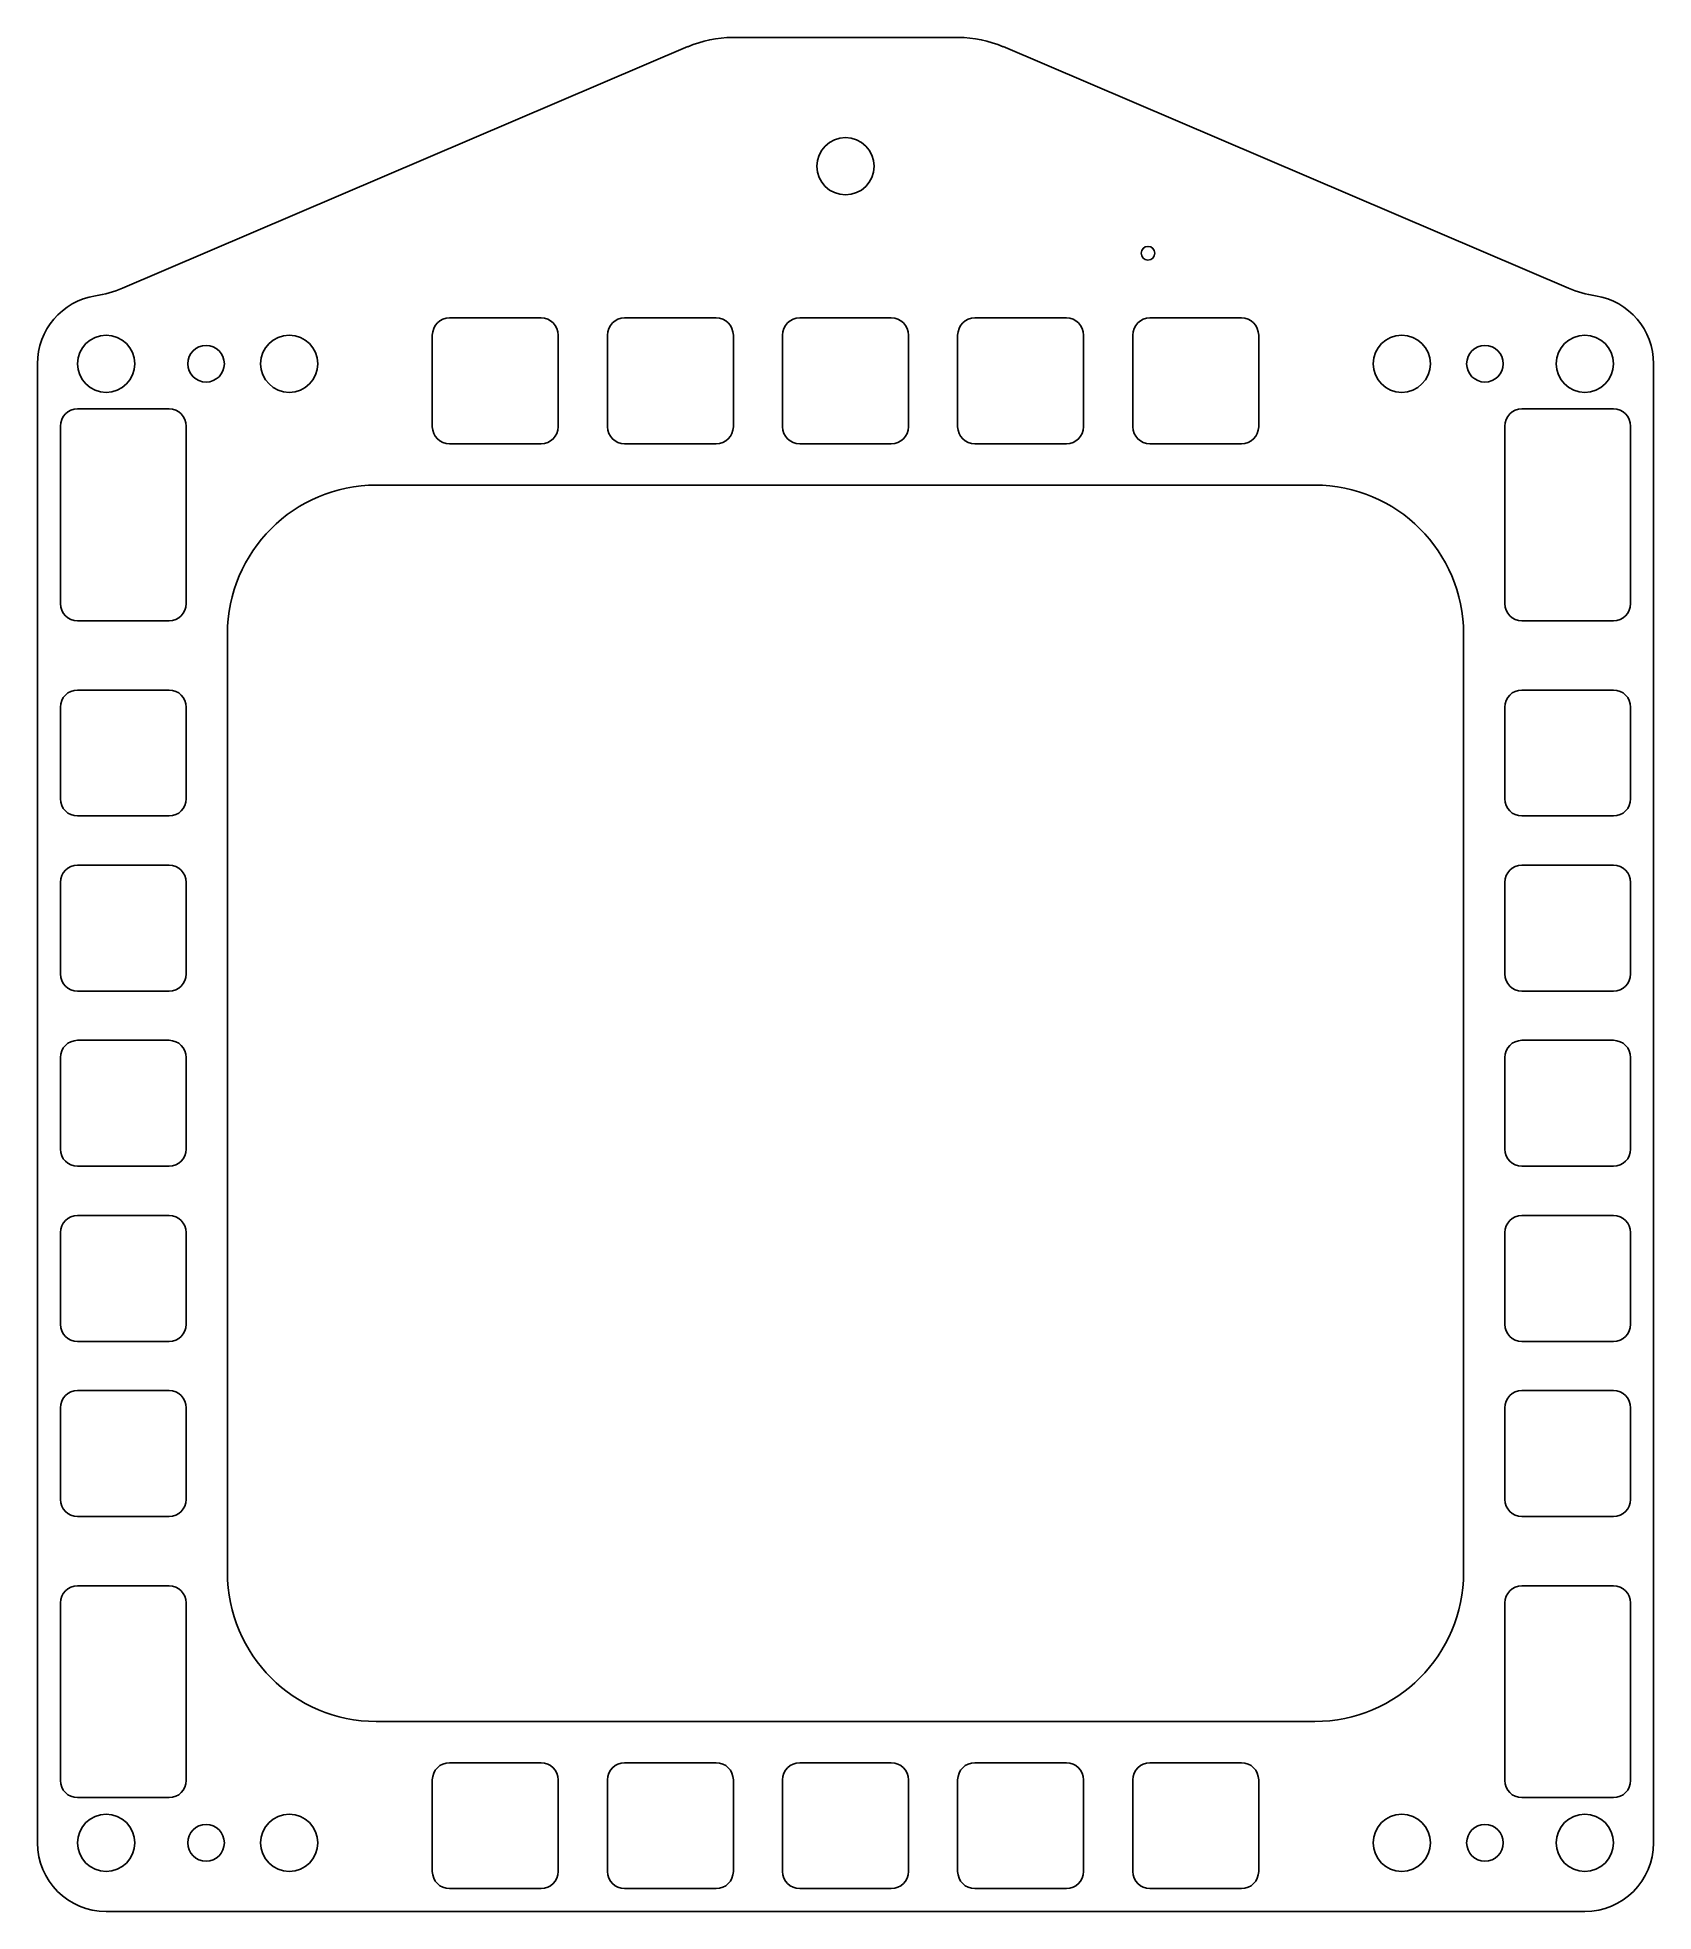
# Model space of a CAD drawing. Header units: millimetres. Extents: x -71 to 71, y -71 to 93.
import ezdxf

# ---------------------------------------------------------------- set-up
doc = ezdxf.new("R2010")
doc.units = ezdxf.units.MM

msp = doc.modelspace()

# ---------------------------------------------------------------- linework, layer by layer
at = {"color": 7, "linetype": 'Continuous', "lineweight": 25}
for p, q in [((-13.78, 92.3), (-63.18, 71.21)), ((9.85, 93.1), (-9.85, 93.1)), ((63.18, 71.21), (13.78, 92.3)), ((-26.6, 68.6), (-34.6, 68.6)), ((-11.3, 68.6), (-19.3, 68.6)), ((4, 68.6), (-4, 68.6)), ((19.3, 68.6), (11.3, 68.6)), ((34.6, 68.6), (26.6, 68.6)), ((-36.1, 67.1), (-36.1, 59.1)), ((-25.1, 59.1), (-25.1, 67.1)), ((-20.8, 67.1), (-20.8, 59.1)), ((-9.8, 59.1), (-9.8, 67.1)), ((-5.5, 67.1), (-5.5, 59.1)), ((5.5, 59.1), (5.5, 67.1)), ((9.8, 67.1), (9.8, 59.1)), ((20.8, 59.1), (20.8, 67.1)), ((25.1, 67.1), (25.1, 59.1)), ((36.1, 59.1), (36.1, 67.1)), ((-70.6, 64.6), (-70.6, -64.6)), ((70.6, -64.6), (70.6, 64.6)), ((-59.1, 60.65), (-67.1, 60.65)), ((67.1, 60.65), (59.1, 60.65)), ((-68.6, 59.15), (-68.6, 43.65)), ((-57.6, 43.65), (-57.6, 59.15)), ((57.6, 59.15), (57.6, 43.65)), ((68.6, 43.65), (68.6, 59.15)), ((-34.6, 57.6), (-26.6, 57.6)), ((-19.3, 57.6), (-11.3, 57.6)), ((-4, 57.6), (4, 57.6)), ((11.3, 57.6), (19.3, 57.6)), ((26.6, 57.6), (34.6, 57.6)), ((41, 54), (-41, 54)), ((-67.1, 42.15), (-59.1, 42.15)), ((-54, 41), (-54, -41)), ((54, -41), (54, 41)), ((59.1, 42.15), (67.1, 42.15)), ((-59.1, 36.1), (-67.1, 36.1)), ((67.1, 36.1), (59.1, 36.1)), ((-68.6, 34.6), (-68.6, 26.6)), ((-57.6, 26.6), (-57.6, 34.6)), ((57.6, 34.6), (57.6, 26.6)), ((68.6, 26.6), (68.6, 34.6)), ((-67.1, 25.1), (-59.1, 25.1)), ((59.1, 25.1), (67.1, 25.1)), ((-59.1, 20.8), (-67.1, 20.8)), ((67.1, 20.8), (59.1, 20.8)), ((-68.6, 19.3), (-68.6, 11.3)), ((-57.6, 11.3), (-57.6, 19.3)), ((57.6, 19.3), (57.6, 11.3)), ((68.6, 11.3), (68.6, 19.3)), ((-67.1, 9.8), (-59.1, 9.8)), ((59.1, 9.8), (67.1, 9.8)), ((-59.1, 5.5), (-67.1, 5.5)), ((67.1, 5.5), (59.1, 5.5)), ((-68.6, 4), (-68.6, -4)), ((-57.6, -4), (-57.6, 4)), ((57.6, 4), (57.6, -4)), ((68.6, -4), (68.6, 4)), ((-67.1, -5.5), (-59.1, -5.5)), ((59.1, -5.5), (67.1, -5.5)), ((-59.1, -9.8), (-67.1, -9.8)), ((67.1, -9.8), (59.1, -9.8)), ((-68.6, -11.3), (-68.6, -19.3)), ((-57.6, -19.3), (-57.6, -11.3)), ((57.6, -11.3), (57.6, -19.3)), ((68.6, -19.3), (68.6, -11.3)), ((-67.1, -20.8), (-59.1, -20.8)), ((59.1, -20.8), (67.1, -20.8)), ((-59.1, -25.1), (-67.1, -25.1)), ((67.1, -25.1), (59.1, -25.1)), ((-68.6, -26.6), (-68.6, -34.6)), ((-57.6, -34.6), (-57.6, -26.6)), ((57.6, -26.6), (57.6, -34.6)), ((68.6, -34.6), (68.6, -26.6)), ((-67.1, -36.1), (-59.1, -36.1)), ((59.1, -36.1), (67.1, -36.1)), ((-59.1, -42.15), (-67.1, -42.15)), ((67.1, -42.15), (59.1, -42.15)), ((-68.6, -43.65), (-68.6, -59.15)), ((-57.6, -59.15), (-57.6, -43.65)), ((57.6, -43.65), (57.6, -59.15)), ((68.6, -59.15), (68.6, -43.65)), ((-41, -54), (41, -54)), ((-26.6, -57.6), (-34.6, -57.6)), ((-11.3, -57.6), (-19.3, -57.6)), ((4, -57.6), (-4, -57.6)), ((19.3, -57.6), (11.3, -57.6)), ((34.6, -57.6), (26.6, -57.6)), ((-36.1, -59.1), (-36.1, -67.1)), ((-25.1, -67.1), (-25.1, -59.1)), ((-20.8, -59.1), (-20.8, -67.1)), ((-9.8, -67.1), (-9.8, -59.1)), ((-5.5, -59.1), (-5.5, -67.1)), ((5.5, -67.1), (5.5, -59.1)), ((9.8, -59.1), (9.8, -67.1)), ((20.8, -67.1), (20.8, -59.1)), ((25.1, -59.1), (25.1, -67.1)), ((36.1, -67.1), (36.1, -59.1)), ((-67.1, -60.65), (-59.1, -60.65)), ((59.1, -60.65), (67.1, -60.65)), ((-34.6, -68.6), (-26.6, -68.6)), ((-19.3, -68.6), (-11.3, -68.6)), ((-4, -68.6), (4, -68.6)), ((11.3, -68.6), (19.3, -68.6)), ((26.6, -68.6), (34.6, -68.6)), ((-64.6, -70.6), (64.6, -70.6))]:
    msp.add_line(p, q, dxfattribs=at)
for centre, radius in [((0, 81.85), 2.5), ((26.43, 74.25), 0.6), ((-64.6, 64.6), 2.5), ((-55.87, 64.6), 1.6), ((-48.6, 64.6), 2.5), ((48.6, 64.6), 2.5), ((55.87, 64.6), 1.6), ((64.6, 64.6), 2.5), ((-64.6, -64.6), 2.5), ((-48.6, -64.6), 2.5), ((48.6, -64.6), 2.5), ((64.6, -64.6), 2.5), ((-55.87, -64.6), 1.6), ((55.87, -64.6), 1.6)]:
    msp.add_circle(centre, radius, dxfattribs=at)
for centre, radius, start, end in [((-9.85, 83.1), 10, 90, 113.1198), ((9.85, 83.1), 10, 66.8802, 90), ((-64.6, 64.6), 6, 99.0222, 180), ((-67.11, 80.4), 10, 279.0222, 293.1198), ((67.11, 80.4), 10, 246.8802, 260.9778), ((64.6, 64.6), 6, 0, 80.9778), ((-34.6, 67.1), 1.5, 90, 180), ((-26.6, 67.1), 1.5, 0, 90), ((-19.3, 67.1), 1.5, 90, 180), ((-11.3, 67.1), 1.5, 0, 90), ((-4, 67.1), 1.5, 90, 180), ((4, 67.1), 1.5, 0, 90), ((11.3, 67.1), 1.5, 90, 180), ((19.3, 67.1), 1.5, 0, 90), ((26.6, 67.1), 1.5, 90, 180), ((34.6, 67.1), 1.5, 0, 90), ((-67.1, 59.15), 1.5, 90, 180), ((-59.1, 59.15), 1.5, 0, 90), ((59.1, 59.15), 1.5, 90, 180), ((67.1, 59.15), 1.5, 0, 90), ((-34.6, 59.1), 1.5, 180, 270), ((-26.6, 59.1), 1.5, 270, 0), ((-19.3, 59.1), 1.5, 180, 270), ((-11.3, 59.1), 1.5, 270, 0), ((-4, 59.1), 1.5, 180, 270), ((4, 59.1), 1.5, 270, 0), ((11.3, 59.1), 1.5, 180, 270), ((19.3, 59.1), 1.5, 270, 0), ((26.6, 59.1), 1.5, 180, 270), ((34.6, 59.1), 1.5, 270, 0), ((-41, 41), 13, 90, 180), ((41, 41), 13, 0, 90), ((-67.1, 43.65), 1.5, 180, 270), ((-59.1, 43.65), 1.5, 270, 0), ((59.1, 43.65), 1.5, 180, 270), ((67.1, 43.65), 1.5, 270, 0), ((-67.1, 34.6), 1.5, 90, 180), ((-59.1, 34.6), 1.5, 0, 90), ((59.1, 34.6), 1.5, 90, 180), ((67.1, 34.6), 1.5, 0, 90), ((-67.1, 26.6), 1.5, 180, 270), ((-59.1, 26.6), 1.5, 270, 0), ((59.1, 26.6), 1.5, 180, 270), ((67.1, 26.6), 1.5, 270, 0), ((-67.1, 19.3), 1.5, 90, 180), ((-59.1, 19.3), 1.5, 0, 90), ((59.1, 19.3), 1.5, 90, 180), ((67.1, 19.3), 1.5, 0, 90), ((-67.1, 11.3), 1.5, 180, 270), ((-59.1, 11.3), 1.5, 270, 0), ((59.1, 11.3), 1.5, 180, 270), ((67.1, 11.3), 1.5, 270, 0), ((-67.1, 4), 1.5, 90, 180), ((-59.1, 4), 1.5, 0, 90), ((59.1, 4), 1.5, 90, 180), ((67.1, 4), 1.5, 0, 90), ((-67.1, -4), 1.5, 180, 270), ((-59.1, -4), 1.5, 270, 0), ((59.1, -4), 1.5, 180, 270), ((67.1, -4), 1.5, 270, 0), ((-67.1, -11.3), 1.5, 90, 180), ((-59.1, -11.3), 1.5, 0, 90), ((59.1, -11.3), 1.5, 90, 180), ((67.1, -11.3), 1.5, 0, 90), ((-67.1, -19.3), 1.5, 180, 270), ((-59.1, -19.3), 1.5, 270, 0), ((59.1, -19.3), 1.5, 180, 270), ((67.1, -19.3), 1.5, 270, 0), ((-67.1, -26.6), 1.5, 90, 180), ((-59.1, -26.6), 1.5, 0, 90), ((59.1, -26.6), 1.5, 90, 180), ((67.1, -26.6), 1.5, 0, 90), ((-67.1, -34.6), 1.5, 180, 270), ((-59.1, -34.6), 1.5, 270, 0), ((59.1, -34.6), 1.5, 180, 270), ((67.1, -34.6), 1.5, 270, 0), ((-67.1, -43.65), 1.5, 90, 180), ((-59.1, -43.65), 1.5, 0, 90), ((-41, -41), 13, 180, 270), ((41, -41), 13, 270, 0), ((59.1, -43.65), 1.5, 90, 180), ((67.1, -43.65), 1.5, 0, 90), ((-34.6, -59.1), 1.5, 90, 180), ((-26.6, -59.1), 1.5, 0, 90), ((-19.3, -59.1), 1.5, 90, 180), ((-11.3, -59.1), 1.5, 0, 90), ((-4, -59.1), 1.5, 90, 180), ((4, -59.1), 1.5, 0, 90), ((11.3, -59.1), 1.5, 90, 180), ((19.3, -59.1), 1.5, 0, 90), ((26.6, -59.1), 1.5, 90, 180), ((34.6, -59.1), 1.5, 0, 90), ((-67.1, -59.15), 1.5, 180, 270), ((-59.1, -59.15), 1.5, 270, 0), ((59.1, -59.15), 1.5, 180, 270), ((67.1, -59.15), 1.5, 270, 0), ((-64.6, -64.6), 6, 180, 270), ((64.6, -64.6), 6, 270, 0), ((-34.6, -67.1), 1.5, 180, 270), ((-26.6, -67.1), 1.5, 270, 0), ((-19.3, -67.1), 1.5, 180, 270), ((-11.3, -67.1), 1.5, 270, 0), ((-4, -67.1), 1.5, 180, 270), ((4, -67.1), 1.5, 270, 0), ((11.3, -67.1), 1.5, 180, 270), ((19.3, -67.1), 1.5, 270, 0), ((26.6, -67.1), 1.5, 180, 270), ((34.6, -67.1), 1.5, 270, 0)]:
    msp.add_arc(centre, radius, start, end, dxfattribs=at)

doc.saveas('drawing.dxf')
